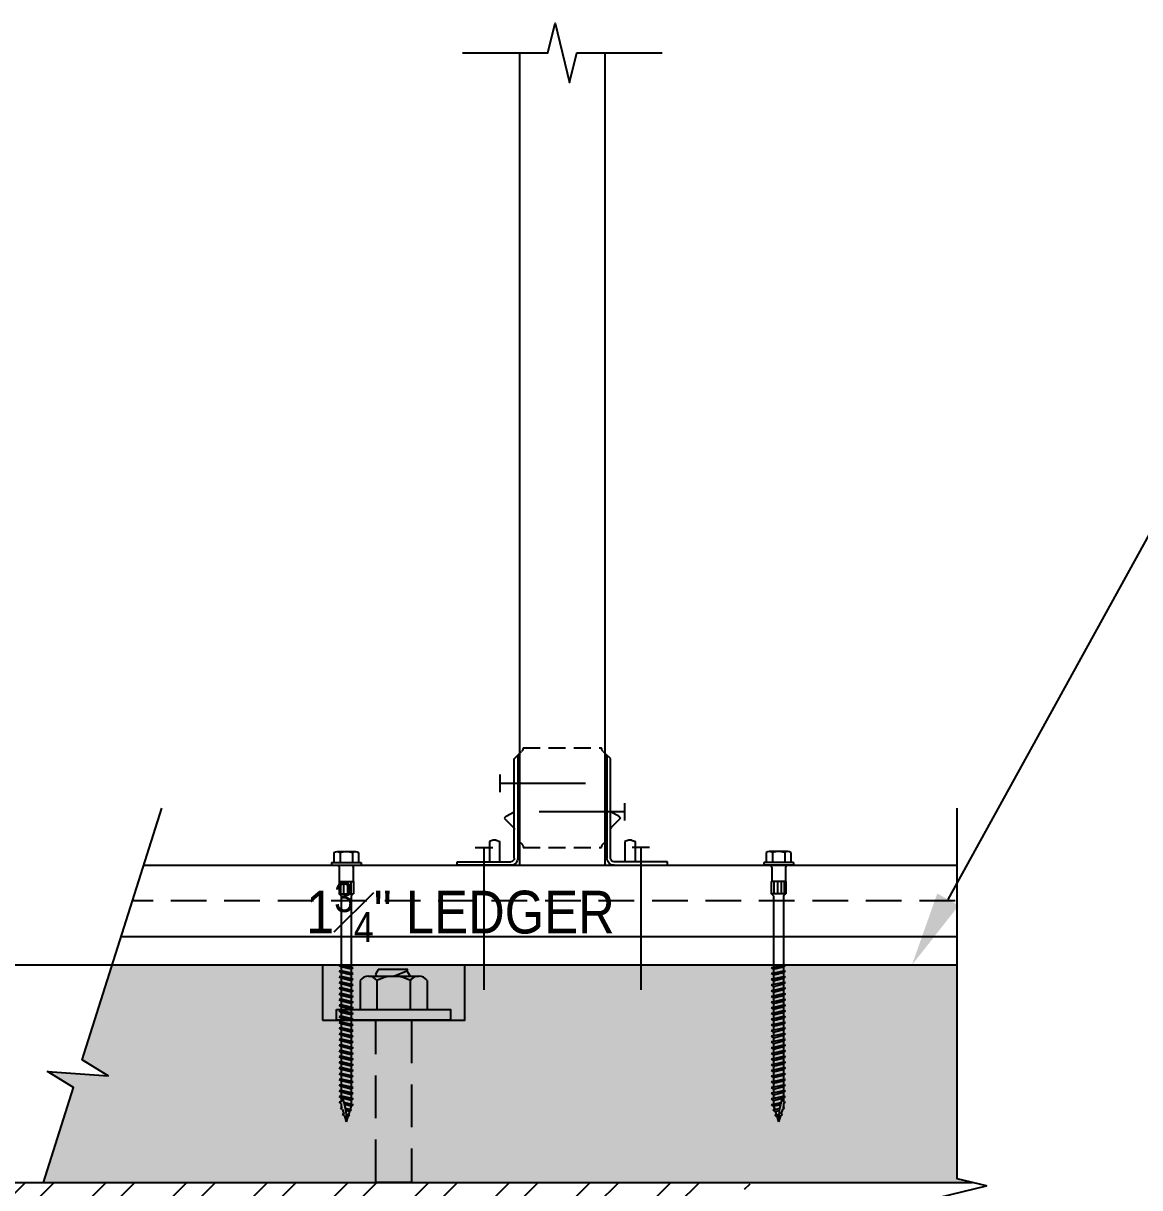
# Model space of a CAD drawing. Header units: inches. Extents: x -2661 to 42767, y -1222 to 9099.
# Drawn here: x 731.08 to 750.66, y 3285.64 to 3306.07 of the extents above; entities that cross this region are included whole.
import ezdxf
from ezdxf import colors
from ezdxf.entities.mleader import LeaderData, LeaderLine
from ezdxf.math import Vec2, Vec3

# ---------------------------------------------------------------- set-up
doc = ezdxf.new("R2010")
doc.units = ezdxf.units.IN
doc.header["$LTSCALE"] = 12
doc.header["$MEASUREMENT"] = 0
doc.linetypes.add('HIDDEN4', pattern=[0.09375, 0.0625, -0.03125])
doc.linetypes.add('HIDDEN8', pattern=[0.04625, 0.03125, -0.015])
doc.layers.get('0').update_dxf_attribs({"linetype": 'CONTINUOUS'})
doc.layers.add('DESIGNER COMMENTS', color=221, linetype='CONTINUOUS', plot=False)
for name, color, linetype in [('S-ANNO-NOTE', 4, 'CONTINUOUS'), ('S-BOLT', 2, 'CONTINUOUS'), ('S-BREAK', 2, 'CONTINUOUS'), ('S-FASTENERS', 2, 'CONTINUOUS'), ('S-NAIL', 2, 'CONTINUOUS'), ('S-SIMPSON', 2, 'CONTINUOUS'), ('S-STEEL', 4, 'CONTINUOUS'), ('S-WOOD', 3, 'CONTINUOUS')]:
    doc.layers.add(name, color=color, linetype=linetype)
doc.layers.add('S-HATCH1', color=1, linetype='CONTINUOUS', transparency=0.5)
doc.layers.add('S-POCHE-227', color=7, linetype='CONTINUOUS', true_color=0xe3e3e3, transparency=0.8)
doc.styles.add('Arial', font='arial.ttf', dxfattribs={"width": 0.85})

# ---------------------------------------------------------------- blocks, each defined once
blk = doc.blocks.new('LUS-Top')
at = {"layer": 'S-SIMPSON'}
for p, q in [((-0.906, 0), (-1.844, 0)), ((-1.844, 0), (-1.844, -0.062)), ((0.906, 0), (1.844, 0)), ((1.844, 0), (1.844, -0.062)), ((-1.844, -0.062), (-0.906, -0.062)), ((-1.281, -0.417), (-1.281, -0.062)), ((-1.094, -0.062), (-1.094, -0.417)), ((-0.844, -0.125), (-0.844, -1.867)), ((-0.781, -1.93), (-0.781, -0.125)), ((0.781, -1.93), (0.781, -0.125)), ((0.844, -0.125), (0.844, -1.868)), ((1.844, -0.062), (0.906, -0.062)), ((1.094, -0.417), (1.094, -0.062)), ((1.281, -0.062), (1.281, -0.417)), ((-1.211, -0.438), (-1.281, -0.417)), ((-1.164, -0.438), (-1.211, -0.438)), ((-1.164, -0.438), (-1.094, -0.417)), ((1.164, -0.438), (1.094, -0.417)), ((1.211, -0.438), (1.164, -0.438)), ((1.211, -0.438), (1.281, -0.417)), ((-1.019, -0.827), (-0.863, -0.67)), ((1.019, -0.827), (0.863, -0.67)), ((-0.987, -0.859), (-1.019, -0.827)), ((-0.987, -0.859), (-0.844, -0.938)), ((0.987, -0.859), (0.844, -0.938)), ((0.987, -0.859), (1.019, -0.827)), ((-0.844, -1.867), (-0.75, -1.961)), ((0.848, -1.864), (0.75, -1.961))]:
    blk.add_line(p, q, dxfattribs=at)
at = {"layer": 'S-SIMPSON', "color": 1, "linetype": 'HIDDEN8', "ltscale": 0.8}
for points in [[(-0.75, -0.401, 0.317838), (-0.688, -0.312), (0.688, -0.312, 0.317838), (0.75, -0.401)], [(-0.75, -1.961), (-0.715, -1.996, -0.198912), (-0.688, -2.062), (0.688, -2.062, -0.198912), (0.715, -1.996), (0.75, -1.961)]]:
    blk.add_lwpolyline(points, format="xyb", dxfattribs=at)
at = {"layer": 'S-SIMPSON'}
for centre, radius, start, end in [((-0.906, -0.125), 0.125, 0, 90), ((0.906, -0.125), 0.125, 90, 180), ((-0.906, -0.125), 0.0625, 0, 90), ((0.906, -0.125), 0.0625, 90, 180), ((-0.781, -0.312), 0.0937, 269.9999, 289.4711), ((0.781, -0.312), 0.0937, 250.5289, 270.0001), ((-0.908, -0.625), 0.0647, 315, 0), ((0.908, -0.625), 0.0647, 180, 225)]:
    blk.add_arc(centre, radius, start, end, dxfattribs=at)
blk = doc.blocks.new('*U457')
at = {"color": 3}
blk.add_line((0.154, 0.25), (-0.154, 0.25), dxfattribs=at)
at = {"color": 0, "linetype": 'ByBlock'}
blk.add_line((0, 0.25), (0, -2.25), dxfattribs=at)
blk = doc.blocks.new('*U925')
for p, q in [((-0.271, 0.891), (-0.318, 0.811)), ((0.247, 0.891), (-0.271, 0.891)), ((0.004, 0.773), (0.233, 0.867)), ((0.247, 0.891), (0.233, 0.867)), ((0.233, 0.867), (0.288, 0.773)), ((-0.586, 0.695), (-0.586, 0.188)), ((-0.439, 0.773), (0.44, 0.773)), ((-0.318, 0.811), (-0.296, 0.773)), ((-0.293, 0.695), (-0.293, 0.188)), ((0.293, 0.695), (0.293, 0.188)), ((0.587, 0.695), (0.587, 0.188)), ((-0.586, 0.188), (-0.527, 0.188)), ((-0.527, 0.188), (0.527, 0.188)), ((0.527, 0.188), (0.587, 0.188))]:
    blk.add_line(p, q)
blk.add_lwpolyline([(-1, 0.188), (1, 0.188), (1, 0), (-1, 0)], close=True)
at = {"linetype": 'ByBlock'}
blk.add_lwpolyline([(-0.312, -2.843), (-0.312, 0), (0.312, 0), (0.312, -2.843)], close=True, dxfattribs=at)
for centre, radius, start, end in [((-0.44, 0.597), 0.177, 33.8901, 146.1099), ((0, 0.184), 0.589, 60.1583, 119.8417), ((0.44, 0.597), 0.177, 33.8901, 146.1099)]:
    blk.add_arc(centre, radius, start, end)
blk = doc.blocks.new('SDS.25X4.5-f')
at = {"layer": 'S-SIMPSON'}
for p, q in [((-0.217, 0.224), (-0.217, 0.05)), ((0.162, 0.24), (-0.162, 0.24)), ((-0.108, 0.224), (-0.108, 0.05)), ((0.108, 0.224), (0.108, 0.05)), ((0.217, 0.224), (0.217, 0.05)), ((0.26, 0.05), (-0.26, 0.05)), ((-0.26, 0.05), (-0.26, 0)), ((0.26, 0), (-0.26, 0)), ((0.26, 0.05), (0.26, 0)), ((-0.126, -0.286), (-0.126, -0.5)), ((0.126, -0.286), (-0.126, -0.286)), ((-0.082, -0.286), (-0.082, -0.5)), ((-0.019, -0.286), (-0.019, -0.5)), ((0.049, -0.286), (0.049, -0.5)), ((0.102, -0.286), (0.102, -0.5)), ((0.126, -0.286), (0.126, -0.5)), ((0.128, -0.5), (-0.124, -0.5)), ((-0.087, -0.536), (-0.123, -0.5)), ((-0.087, -0.536), (-0.087, -1.791)), ((-0.087, -0.575), (-0.087, -1.791)), ((0.123, -0.5), (0.087, -0.536)), ((0.087, -0.532), (0.087, -1.75)), ((0.087, -0.532), (0.087, -1.75)), ((-0.087, -1.725), (-0.087, -1.791)), ((-0.087, -1.725), (-0.087, -1.791)), ((-0.087, -1.725), (-0.087, -1.791)), ((0.087, -1.682), (0.087, -1.75)), ((0.087, -1.682), (0.087, -1.75))]:
    blk.add_line(p, q, dxfattribs=at)
at = {"layer": 'S-SIMPSON', "color": 1}
for p, q in [((-0.123, -1.8), (0.087, -1.75)), ((-0.123, -1.8), (0.087, -1.75)), ((-0.123, -1.8), (0.087, -1.75)), ((0.123, -1.756), (-0.123, -1.8)), ((0.123, -1.756), (-0.123, -1.8)), ((0.123, -1.756), (-0.123, -1.8)), ((-0.087, -1.825), (-0.123, -1.8)), ((-0.087, -1.825), (-0.123, -1.8)), ((-0.087, -1.825), (-0.123, -1.8)), ((-0.087, -1.825), (0.087, -1.782)), ((-0.087, -1.825), (0.087, -1.782)), ((-0.087, -1.825), (0.087, -1.782)), ((-0.087, -1.825), (-0.087, -1.891)), ((-0.087, -1.825), (-0.087, -1.891)), ((-0.087, -1.825), (-0.087, -1.891)), ((-0.087, -1.825), (-0.087, -1.891)), ((-0.087, -1.825), (-0.087, -1.891)), ((-0.087, -1.825), (-0.087, -1.891)), ((0.087, -1.75), (0.123, -1.756)), ((0.087, -1.75), (0.123, -1.756)), ((0.087, -1.75), (0.123, -1.756)), ((0.087, -1.782), (0.123, -1.756)), ((0.087, -1.782), (0.123, -1.756)), ((0.087, -1.782), (0.123, -1.756)), ((0.087, -1.782), (0.087, -1.85)), ((0.087, -1.782), (0.087, -1.85)), ((0.087, -1.782), (0.087, -1.85)), ((0.087, -1.782), (0.087, -1.85)), ((0.087, -1.782), (0.087, -1.85)), ((0.087, -1.782), (0.087, -1.85)), ((-0.123, -1.9), (0.087, -1.85)), ((-0.123, -1.9), (0.087, -1.85)), ((-0.123, -1.9), (0.087, -1.85)), ((-0.123, -1.9), (0.087, -1.85)), ((0.123, -1.856), (-0.123, -1.9)), ((0.123, -1.856), (-0.123, -1.9)), ((0.123, -1.856), (-0.123, -1.9)), ((0.123, -1.856), (-0.123, -1.9)), ((-0.087, -1.925), (-0.123, -1.9)), ((-0.087, -1.925), (-0.123, -1.9)), ((-0.087, -1.925), (-0.123, -1.9)), ((-0.087, -1.925), (-0.123, -1.9)), ((-0.087, -1.925), (-0.123, -1.9)), ((-0.123, -2), (0.087, -1.95)), ((-0.123, -2), (0.087, -1.95)), ((-0.123, -2), (0.087, -1.95)), ((-0.123, -2), (0.087, -1.95)), ((-0.123, -2), (0.087, -1.95)), ((-0.123, -2), (0.087, -1.95)), ((-0.123, -2), (0.087, -1.95)), ((-0.123, -2), (0.087, -1.95)), ((0.123, -1.956), (-0.123, -2)), ((0.123, -1.956), (-0.123, -2)), ((0.123, -1.956), (-0.123, -2)), ((0.123, -1.956), (-0.123, -2)), ((0.123, -1.956), (-0.123, -2)), ((0.123, -1.956), (-0.123, -2)), ((0.123, -1.956), (-0.123, -2)), ((0.123, -1.956), (-0.123, -2)), ((0.123, -1.956), (-0.123, -2)), ((-0.087, -2.025), (-0.123, -2)), ((-0.087, -2.025), (-0.123, -2)), ((-0.087, -2.025), (-0.123, -2)), ((-0.087, -2.025), (-0.123, -2)), ((-0.087, -2.025), (-0.123, -2)), ((-0.087, -2.025), (-0.123, -2)), ((-0.087, -2.025), (-0.123, -2)), ((-0.087, -2.025), (-0.123, -2)), ((-0.087, -2.025), (-0.123, -2)), ((-0.087, -2.025), (-0.123, -2)), ((-0.087, -2.025), (-0.123, -2)), ((-0.087, -2.025), (-0.123, -2)), ((-0.087, -2.025), (-0.123, -2)), ((-0.087, -1.925), (0.087, -1.882)), ((-0.087, -1.925), (0.087, -1.882)), ((-0.087, -1.925), (0.087, -1.882)), ((-0.087, -1.925), (0.087, -1.882)), ((-0.087, -1.925), (0, -1.903)), ((-0.087, -1.925), (-0.087, -1.991)), ((-0.087, -1.925), (-0.087, -1.991)), ((-0.087, -1.925), (-0.087, -1.991)), ((-0.087, -1.925), (-0.087, -1.991)), ((-0.087, -1.925), (-0.087, -1.991)), ((-0.087, -1.925), (-0.087, -1.991)), ((-0.087, -1.925), (-0.087, -1.991)), ((-0.087, -1.925), (-0.087, -1.991)), ((-0.087, -1.925), (-0.087, -1.991)), ((-0.087, -1.925), (-0.087, -1.991)), ((-0.087, -1.925), (-0.087, -1.991)), ((-0.087, -1.925), (-0.087, -1.991)), ((-0.087, -1.991), (0.087, -1.95)), ((-0.087, -2.025), (0.087, -1.982)), ((-0.087, -2.025), (0.087, -1.982)), ((-0.087, -2.025), (0.087, -1.982)), ((-0.087, -2.025), (0.087, -1.982)), ((-0.087, -2.025), (0.087, -1.982)), ((-0.087, -2.025), (0.087, -1.982)), ((-0.087, -2.025), (0.087, -1.982)), ((-0.087, -2.025), (0.087, -1.982)), ((-0.087, -2.025), (0.087, -1.982)), ((-0.087, -2.025), (0.013, -2)), ((-0.087, -2.025), (0.013, -2)), ((-0.087, -2.025), (0.013, -2)), ((-0.087, -2.025), (0, -2.003)), ((-0.087, -2.025), (-0.087, -2.091)), ((-0.087, -2.025), (-0.087, -2.091)), ((-0.087, -2.025), (-0.087, -2.091)), ((-0.087, -2.025), (-0.087, -2.091)), ((-0.087, -2.025), (-0.087, -2.091)), ((-0.087, -2.025), (-0.087, -2.091)), ((-0.087, -2.025), (-0.087, -2.091)), ((-0.087, -2.025), (-0.087, -2.091)), ((-0.087, -2.025), (-0.087, -2.091)), ((-0.087, -2.025), (-0.087, -2.091)), ((-0.087, -2.025), (-0.087, -2.091)), ((0.087, -1.85), (0.123, -1.856)), ((0.087, -1.85), (0.123, -1.856)), ((0.087, -1.85), (0.123, -1.856)), ((0.087, -1.85), (0.123, -1.856)), ((0.087, -1.882), (0.123, -1.856)), ((0.087, -1.882), (0.123, -1.856)), ((0.087, -1.882), (0.123, -1.856)), ((0.087, -1.882), (0.123, -1.856)), ((0.087, -1.882), (0.087, -1.95)), ((0.087, -1.882), (0.087, -1.95)), ((0.087, -1.882), (0.087, -1.95)), ((0.087, -1.882), (0.087, -1.95)), ((0.087, -1.882), (0.087, -1.95)), ((0.087, -1.882), (0.087, -1.95)), ((0.087, -1.882), (0.087, -1.95)), ((0.087, -1.882), (0.087, -1.95)), ((0.087, -1.882), (0.087, -1.95)), ((0.087, -1.882), (0.087, -1.95)), ((0.087, -1.95), (0.123, -1.956)), ((0.087, -1.95), (0.123, -1.956)), ((0.087, -1.95), (0.123, -1.956)), ((0.087, -1.95), (0.123, -1.956)), ((0.087, -1.95), (0.123, -1.956)), ((0.087, -1.95), (0.123, -1.956)), ((0.087, -1.95), (0.123, -1.956)), ((0.087, -1.95), (0.123, -1.956)), ((0.087, -1.95), (0.123, -1.956)), ((0.087, -1.982), (0.123, -1.956)), ((0.087, -1.982), (0.123, -1.956)), ((0.087, -1.982), (0.123, -1.956)), ((0.087, -1.982), (0.123, -1.956)), ((0.087, -1.982), (0.123, -1.956)), ((0.087, -1.982), (0.123, -1.956)), ((0.087, -1.982), (0.123, -1.956)), ((0.087, -1.982), (0.123, -1.956)), ((0.087, -1.982), (0.123, -1.956)), ((0.087, -1.982), (0.087, -2.05)), ((0.087, -1.982), (0.087, -2.05)), ((0.087, -1.982), (0.087, -2.05)), ((0.087, -1.982), (0.087, -2.05)), ((0.087, -1.982), (0.087, -2.05)), ((0.087, -1.982), (0.087, -2.05)), ((0.087, -1.982), (0.087, -2.05)), ((0.087, -1.982), (0.087, -2.05)), ((0.087, -1.982), (0.087, -2.05)), ((0.087, -1.982), (0.087, -2.05)), ((0.087, -1.982), (0.087, -2.05)), ((0.087, -1.982), (0.087, -2.05)), ((0.087, -1.982), (0.087, -2.05)), ((-0.123, -2.1), (0.087, -2.05)), ((-0.123, -2.1), (0.087, -2.05)), ((-0.123, -2.1), (0.087, -2.05)), ((-0.123, -2.1), (0.087, -2.05)), ((-0.123, -2.1), (0.087, -2.05)), ((-0.123, -2.1), (0.087, -2.05)), ((-0.123, -2.1), (0.087, -2.05)), ((-0.123, -2.1), (0.087, -2.05)), ((-0.123, -2.1), (0.087, -2.05)), ((0.123, -2.056), (-0.123, -2.1)), ((0.123, -2.056), (-0.123, -2.1)), ((0.123, -2.056), (-0.123, -2.1)), ((0.123, -2.056), (-0.123, -2.1)), ((0.123, -2.056), (-0.123, -2.1)), ((0.123, -2.056), (-0.123, -2.1)), ((0.123, -2.056), (-0.123, -2.1)), ((0.123, -2.056), (-0.123, -2.1)), ((0.123, -2.056), (-0.123, -2.1)), ((-0.087, -2.125), (-0.123, -2.1)), ((-0.087, -2.125), (-0.123, -2.1)), ((-0.087, -2.125), (-0.123, -2.1)), ((-0.087, -2.125), (-0.123, -2.1)), ((-0.087, -2.125), (-0.123, -2.1)), ((-0.087, -2.125), (-0.123, -2.1)), ((-0.087, -2.125), (-0.123, -2.1)), ((-0.087, -2.125), (-0.123, -2.1)), ((-0.087, -2.125), (-0.123, -2.1)), ((-0.123, -2.2), (0.087, -2.15)), ((-0.123, -2.2), (0.087, -2.15)), ((-0.123, -2.2), (0.087, -2.15)), ((-0.123, -2.2), (0.087, -2.15)), ((-0.123, -2.2), (0.087, -2.15)), ((-0.123, -2.2), (0.087, -2.15)), ((-0.123, -2.2), (0.087, -2.15)), ((-0.123, -2.2), (0.087, -2.15)), ((-0.123, -2.2), (0.087, -2.15)), ((-0.123, -2.2), (0.087, -2.15)), ((-0.123, -2.2), (0.087, -2.15)), ((0.123, -2.156), (-0.123, -2.2)), ((0.123, -2.156), (-0.123, -2.2)), ((0.123, -2.156), (-0.123, -2.2)), ((0.123, -2.156), (-0.123, -2.2)), ((0.123, -2.156), (-0.123, -2.2)), ((0.123, -2.156), (-0.123, -2.2)), ((0.123, -2.156), (-0.123, -2.2)), ((0.123, -2.156), (-0.123, -2.2)), ((0.123, -2.156), (-0.123, -2.2)), ((0.123, -2.156), (-0.123, -2.2)), ((0.123, -2.156), (-0.123, -2.2)), ((-0.087, -2.225), (-0.123, -2.2)), ((-0.087, -2.225), (-0.123, -2.2)), ((-0.087, -2.225), (-0.123, -2.2)), ((-0.087, -2.225), (-0.123, -2.2)), ((-0.087, -2.225), (-0.123, -2.2)), ((-0.087, -2.225), (-0.123, -2.2)), ((-0.087, -2.225), (-0.123, -2.2)), ((-0.087, -2.225), (-0.123, -2.2)), ((-0.087, -2.225), (-0.123, -2.2)), ((-0.087, -2.225), (-0.123, -2.2)), ((-0.087, -2.225), (-0.123, -2.2)), ((-0.087, -2.225), (-0.123, -2.2)), ((-0.087, -2.225), (-0.123, -2.2)), ((-0.087, -2.125), (0.087, -2.082)), ((-0.087, -2.125), (0.087, -2.082)), ((-0.087, -2.125), (0.087, -2.082)), ((-0.087, -2.125), (0.087, -2.082)), ((-0.087, -2.125), (0.087, -2.082)), ((-0.087, -2.125), (0.087, -2.082)), ((-0.087, -2.125), (0.087, -2.082)), ((-0.087, -2.125), (0.087, -2.082)), ((-0.087, -2.125), (0.087, -2.082)), ((-0.087, -2.125), (-0.087, -2.191)), ((-0.087, -2.125), (-0.087, -2.191)), ((-0.087, -2.125), (-0.087, -2.191)), ((-0.087, -2.125), (-0.087, -2.191)), ((-0.087, -2.125), (-0.087, -2.191)), ((-0.087, -2.125), (-0.087, -2.191)), ((-0.087, -2.125), (-0.087, -2.191)), ((-0.087, -2.125), (-0.087, -2.191)), ((-0.087, -2.125), (-0.087, -2.191)), ((-0.087, -2.125), (-0.087, -2.191)), ((-0.087, -2.125), (-0.087, -2.191)), ((-0.087, -2.225), (0.087, -2.182)), ((-0.087, -2.225), (0.087, -2.182)), ((-0.087, -2.225), (0.087, -2.182)), ((-0.087, -2.225), (0.087, -2.182)), ((-0.087, -2.225), (0.087, -2.182)), ((-0.087, -2.225), (0.087, -2.182)), ((-0.087, -2.225), (0.087, -2.182)), ((-0.087, -2.225), (0.087, -2.182)), ((-0.087, -2.225), (0.087, -2.182)), ((-0.087, -2.225), (0.087, -2.182)), ((-0.087, -2.225), (0.087, -2.182)), ((-0.087, -2.225), (0, -2.203)), ((-0.087, -2.225), (0, -2.203)), ((-0.087, -2.225), (-0.087, -2.291)), ((-0.087, -2.225), (-0.087, -2.291)), ((-0.087, -2.225), (-0.087, -2.291)), ((-0.087, -2.225), (-0.087, -2.291)), ((-0.087, -2.225), (-0.087, -2.291)), ((-0.087, -2.225), (-0.087, -2.291)), ((-0.087, -2.225), (-0.087, -2.291)), ((-0.087, -2.225), (-0.087, -2.291)), ((-0.087, -2.225), (-0.087, -2.291)), ((-0.087, -2.225), (-0.087, -2.291)), ((0.087, -2.05), (0.123, -2.056)), ((0.087, -2.05), (0.123, -2.056)), ((0.087, -2.05), (0.123, -2.056)), ((0.087, -2.05), (0.123, -2.056)), ((0.087, -2.05), (0.123, -2.056)), ((0.087, -2.05), (0.123, -2.056)), ((0.087, -2.05), (0.123, -2.056)), ((0.087, -2.05), (0.123, -2.056)), ((0.087, -2.05), (0.123, -2.056)), ((0.087, -2.082), (0.123, -2.056)), ((0.087, -2.082), (0.123, -2.056)), ((0.087, -2.082), (0.123, -2.056)), ((0.087, -2.082), (0.123, -2.056)), ((0.087, -2.082), (0.123, -2.056)), ((0.087, -2.082), (0.123, -2.056)), ((0.087, -2.082), (0.123, -2.056)), ((0.087, -2.082), (0.123, -2.056)), ((0.087, -2.082), (0.123, -2.056)), ((0.087, -2.082), (0.087, -2.15)), ((0.087, -2.082), (0.087, -2.15)), ((0.087, -2.082), (0.087, -2.15)), ((0.087, -2.082), (0.087, -2.15)), ((0.087, -2.082), (0.087, -2.15)), ((0.087, -2.082), (0.087, -2.15)), ((0.087, -2.082), (0.087, -2.15)), ((0.087, -2.082), (0.087, -2.15)), ((0.087, -2.082), (0.087, -2.15)), ((0.087, -2.082), (0.087, -2.15)), ((0.087, -2.082), (0.087, -2.15)), ((0.087, -2.15), (0.123, -2.156)), ((0.087, -2.15), (0.123, -2.156)), ((0.087, -2.15), (0.123, -2.156)), ((0.087, -2.15), (0.123, -2.156)), ((0.087, -2.15), (0.123, -2.156)), ((0.087, -2.15), (0.123, -2.156)), ((0.087, -2.15), (0.123, -2.156)), ((0.087, -2.15), (0.123, -2.156)), ((0.087, -2.15), (0.123, -2.156)), ((0.087, -2.15), (0.123, -2.156)), ((0.087, -2.15), (0.123, -2.156)), ((0.087, -2.182), (0.123, -2.156)), ((0.087, -2.182), (0.123, -2.156)), ((0.087, -2.182), (0.123, -2.156)), ((0.087, -2.182), (0.123, -2.156)), ((0.087, -2.182), (0.123, -2.156)), ((0.087, -2.182), (0.123, -2.156)), ((0.087, -2.182), (0.123, -2.156)), ((0.087, -2.182), (0.123, -2.156)), ((0.087, -2.182), (0.123, -2.156)), ((0.087, -2.182), (0.123, -2.156)), ((0.087, -2.182), (0.123, -2.156)), ((0.087, -2.182), (0.087, -2.25)), ((0.087, -2.182), (0.087, -2.25)), ((0.087, -2.182), (0.087, -2.25)), ((0.087, -2.182), (0.087, -2.25)), ((0.087, -2.182), (0.087, -2.25)), ((0.087, -2.182), (0.087, -2.25)), ((0.087, -2.182), (0.087, -2.25)), ((0.087, -2.182), (0.087, -2.25)), ((-0.123, -2.3), (0.087, -2.25)), ((-0.123, -2.3), (0.087, -2.25)), ((-0.123, -2.3), (0.087, -2.25)), ((-0.123, -2.3), (0.087, -2.25)), ((-0.123, -2.3), (0.087, -2.25)), ((-0.123, -2.3), (0.087, -2.25)), ((-0.123, -2.3), (0.087, -2.25)), ((-0.123, -2.3), (0.087, -2.25)), ((0.123, -2.256), (-0.123, -2.3)), ((0.123, -2.256), (-0.123, -2.3)), ((0.123, -2.256), (-0.123, -2.3)), ((0.123, -2.256), (-0.123, -2.3)), ((0.123, -2.256), (-0.123, -2.3)), ((0.123, -2.256), (-0.123, -2.3)), ((0.123, -2.256), (-0.123, -2.3)), ((0.123, -2.256), (-0.123, -2.3)), ((0.123, -2.256), (-0.123, -2.3)), ((-0.087, -2.325), (-0.123, -2.3)), ((-0.087, -2.325), (-0.123, -2.3)), ((-0.087, -2.325), (-0.123, -2.3)), ((-0.087, -2.325), (-0.123, -2.3)), ((-0.087, -2.325), (-0.123, -2.3)), ((-0.087, -2.325), (-0.123, -2.3)), ((-0.087, -2.325), (-0.123, -2.3)), ((-0.087, -2.325), (-0.123, -2.3)), ((-0.087, -2.325), (-0.123, -2.3)), ((-0.087, -2.325), (-0.123, -2.3)), ((-0.123, -2.4), (0.087, -2.35)), ((-0.123, -2.4), (0.087, -2.35)), ((-0.123, -2.4), (0.087, -2.35)), ((-0.123, -2.4), (0.087, -2.35)), ((-0.123, -2.4), (0.087, -2.35)), ((-0.123, -2.4), (0.087, -2.35)), ((0.123, -2.356), (-0.123, -2.4)), ((0.123, -2.356), (-0.123, -2.4)), ((0.123, -2.356), (-0.123, -2.4)), ((0.123, -2.356), (-0.123, -2.4)), ((0.123, -2.356), (-0.123, -2.4)), ((0.123, -2.356), (-0.123, -2.4)), ((-0.087, -2.425), (-0.123, -2.4)), ((-0.087, -2.425), (-0.123, -2.4)), ((-0.087, -2.425), (-0.123, -2.4)), ((-0.087, -2.425), (-0.123, -2.4)), ((-0.087, -2.425), (-0.123, -2.4)), ((-0.087, -2.425), (-0.123, -2.4)), ((-0.123, -2.5), (0.087, -2.45)), ((-0.123, -2.5), (0.087, -2.45)), ((-0.123, -2.5), (0.087, -2.45)), ((-0.123, -2.5), (0.087, -2.45)), ((-0.123, -2.5), (0.087, -2.45)), ((-0.123, -2.5), (0.087, -2.45)), ((-0.123, -2.5), (0.087, -2.45)), ((-0.087, -2.291), (0.087, -2.25)), ((-0.087, -2.325), (0.087, -2.282)), ((-0.087, -2.325), (0.087, -2.282)), ((-0.087, -2.325), (0.087, -2.282)), ((-0.087, -2.325), (0.087, -2.282)), ((-0.087, -2.325), (0.087, -2.282)), ((-0.087, -2.325), (0.087, -2.282)), ((-0.087, -2.325), (0.087, -2.282)), ((-0.087, -2.325), (0.087, -2.282)), ((-0.087, -2.325), (0.087, -2.282)), ((-0.087, -2.325), (0, -2.303)), ((-0.087, -2.325), (-0.087, -2.391)), ((-0.087, -2.325), (-0.087, -2.391)), ((-0.087, -2.325), (-0.087, -2.391)), ((-0.087, -2.325), (-0.087, -2.391)), ((-0.087, -2.325), (-0.087, -2.391)), ((-0.087, -2.325), (-0.087, -2.391)), ((-0.087, -2.325), (-0.087, -2.391)), ((-0.087, -2.325), (-0.087, -2.391)), ((-0.087, -2.425), (0.087, -2.382)), ((-0.087, -2.425), (0.087, -2.382)), ((-0.087, -2.425), (0.087, -2.382)), ((-0.087, -2.425), (0.087, -2.382)), ((-0.087, -2.425), (0.087, -2.382)), ((-0.087, -2.425), (0.087, -2.382)), ((-0.087, -2.425), (-0.087, -2.491)), ((-0.087, -2.425), (-0.087, -2.491)), ((-0.087, -2.425), (-0.087, -2.491)), ((-0.087, -2.425), (-0.087, -2.491)), ((-0.087, -2.425), (-0.087, -2.491)), ((-0.087, -2.425), (-0.087, -2.491)), ((-0.087, -2.425), (-0.087, -2.491)), ((0.087, -2.25), (0.123, -2.256)), ((0.087, -2.25), (0.123, -2.256)), ((0.087, -2.25), (0.123, -2.256)), ((0.087, -2.25), (0.123, -2.256)), ((0.087, -2.25), (0.123, -2.256)), ((0.087, -2.25), (0.123, -2.256)), ((0.087, -2.25), (0.123, -2.256)), ((0.087, -2.25), (0.123, -2.256)), ((0.087, -2.25), (0.123, -2.256)), ((0.087, -2.282), (0.123, -2.256)), ((0.087, -2.282), (0.123, -2.256)), ((0.087, -2.282), (0.123, -2.256)), ((0.087, -2.282), (0.123, -2.256)), ((0.087, -2.282), (0.123, -2.256)), ((0.087, -2.282), (0.123, -2.256)), ((0.087, -2.282), (0.123, -2.256)), ((0.087, -2.282), (0.123, -2.256)), ((0.087, -2.282), (0.123, -2.256)), ((0.087, -2.282), (0.087, -2.35)), ((0.087, -2.282), (0.087, -2.35)), ((0.087, -2.282), (0.087, -2.35)), ((0.087, -2.282), (0.087, -2.35)), ((0.087, -2.282), (0.087, -2.35)), ((0.087, -2.282), (0.087, -2.35)), ((0.087, -2.282), (0.087, -2.35)), ((0.087, -2.282), (0.087, -2.35)), ((0.087, -2.282), (0.087, -2.35)), ((0.087, -2.35), (0.123, -2.356)), ((0.087, -2.35), (0.123, -2.356)), ((0.087, -2.35), (0.123, -2.356)), ((0.087, -2.35), (0.123, -2.356)), ((0.087, -2.35), (0.123, -2.356)), ((0.087, -2.35), (0.123, -2.356)), ((0.087, -2.382), (0.123, -2.356)), ((0.087, -2.382), (0.123, -2.356)), ((0.087, -2.382), (0.123, -2.356)), ((0.087, -2.382), (0.123, -2.356)), ((0.087, -2.382), (0.123, -2.356)), ((0.087, -2.382), (0.123, -2.356)), ((0.087, -2.382), (0.087, -2.45)), ((0.087, -2.382), (0.087, -2.45)), ((0.087, -2.382), (0.087, -2.45)), ((0.087, -2.382), (0.087, -2.45)), ((0.087, -2.382), (0.087, -2.45)), ((0.087, -2.382), (0.087, -2.45)), ((0.087, -2.382), (0.087, -2.45)), ((0.087, -2.45), (0.123, -2.456)), ((0.087, -2.45), (0.123, -2.456)), ((0.087, -2.45), (0.123, -2.456)), ((0.087, -2.45), (0.123, -2.456)), ((0.087, -2.45), (0.123, -2.456)), ((0.087, -2.45), (0.123, -2.456)), ((0.087, -2.45), (0.123, -2.456)), ((0.123, -2.456), (-0.123, -2.5)), ((0.123, -2.456), (-0.123, -2.5)), ((0.123, -2.456), (-0.123, -2.5)), ((0.123, -2.456), (-0.123, -2.5)), ((0.123, -2.456), (-0.123, -2.5)), ((0.123, -2.456), (-0.123, -2.5)), ((0.123, -2.456), (-0.123, -2.5)), ((-0.087, -2.525), (-0.123, -2.5)), ((-0.087, -2.525), (-0.123, -2.5)), ((-0.087, -2.525), (-0.123, -2.5)), ((-0.087, -2.525), (-0.123, -2.5)), ((-0.087, -2.525), (-0.123, -2.5)), ((-0.087, -2.525), (-0.123, -2.5)), ((-0.087, -2.525), (-0.123, -2.5)), ((-0.087, -2.525), (-0.123, -2.5)), ((-0.123, -2.6), (0.087, -2.55)), ((-0.123, -2.6), (0.087, -2.55)), ((-0.123, -2.6), (0.087, -2.55)), ((-0.123, -2.6), (0.087, -2.55)), ((-0.123, -2.6), (0.087, -2.55)), ((-0.123, -2.6), (0.087, -2.55)), ((0.123, -2.556), (-0.123, -2.6)), ((0.123, -2.556), (-0.123, -2.6)), ((0.123, -2.556), (-0.123, -2.6)), ((0.123, -2.556), (-0.123, -2.6)), ((0.123, -2.556), (-0.123, -2.6)), ((0.123, -2.556), (-0.123, -2.6)), ((-0.087, -2.625), (-0.123, -2.6)), ((-0.087, -2.625), (-0.123, -2.6)), ((-0.087, -2.625), (-0.123, -2.6)), ((-0.087, -2.625), (-0.123, -2.6)), ((-0.087, -2.625), (-0.123, -2.6)), ((-0.087, -2.625), (-0.123, -2.6)), ((-0.087, -2.625), (-0.123, -2.6)), ((-0.123, -2.7), (0.087, -2.65)), ((-0.123, -2.7), (0.087, -2.65)), ((-0.123, -2.7), (0.087, -2.65)), ((-0.087, -2.525), (0.087, -2.482)), ((-0.087, -2.525), (0.087, -2.482)), ((-0.087, -2.525), (0.087, -2.482)), ((-0.087, -2.525), (0.087, -2.482)), ((-0.087, -2.525), (0.087, -2.482)), ((-0.087, -2.525), (0.087, -2.482)), ((-0.087, -2.525), (0.087, -2.482)), ((-0.087, -2.525), (0, -2.503)), ((-0.087, -2.525), (-0.087, -2.591)), ((-0.087, -2.525), (-0.087, -2.591)), ((-0.087, -2.525), (-0.087, -2.591)), ((-0.087, -2.525), (-0.087, -2.591)), ((-0.087, -2.525), (-0.087, -2.591)), ((-0.087, -2.525), (-0.087, -2.591)), ((-0.087, -2.525), (-0.087, -2.591)), ((-0.087, -2.525), (-0.087, -2.591)), ((-0.087, -2.625), (0.087, -2.582)), ((-0.087, -2.625), (0.087, -2.582)), ((-0.087, -2.625), (0.087, -2.582)), ((-0.087, -2.625), (0.087, -2.582)), ((-0.087, -2.625), (0.087, -2.582)), ((-0.087, -2.625), (0.087, -2.582)), ((-0.087, -2.625), (0, -2.603)), ((-0.087, -2.625), (-0.087, -2.691)), ((-0.087, -2.625), (-0.087, -2.691)), ((-0.087, -2.625), (-0.087, -2.691)), ((-0.087, -2.625), (-0.087, -2.691)), ((-0.087, -2.625), (-0.087, -2.691)), ((-0.087, -2.625), (-0.087, -2.691)), ((-0.087, -2.625), (-0.087, -2.691)), ((0.087, -2.482), (0.123, -2.456)), ((0.087, -2.482), (0.123, -2.456)), ((0.087, -2.482), (0.123, -2.456)), ((0.087, -2.482), (0.123, -2.456)), ((0.087, -2.482), (0.123, -2.456)), ((0.087, -2.482), (0.123, -2.456)), ((0.087, -2.482), (0.123, -2.456)), ((0.087, -2.482), (0.087, -2.55)), ((0.087, -2.482), (0.087, -2.55)), ((0.087, -2.482), (0.087, -2.55)), ((0.087, -2.482), (0.087, -2.55)), ((0.087, -2.482), (0.087, -2.55)), ((0.087, -2.482), (0.087, -2.55)), ((0.087, -2.482), (0.087, -2.55)), ((0.087, -2.482), (0.087, -2.55)), ((0.087, -2.482), (0.087, -2.55)), ((0.087, -2.482), (0.087, -2.55)), ((0.087, -2.482), (0.087, -2.55)), ((0.087, -2.482), (0.087, -2.55)), ((0.087, -2.482), (0.087, -2.55)), ((0.087, -2.482), (0.087, -2.55)), ((0.087, -2.55), (0.123, -2.556)), ((0.087, -2.55), (0.123, -2.556)), ((0.087, -2.55), (0.123, -2.556)), ((0.087, -2.55), (0.123, -2.556)), ((0.087, -2.55), (0.123, -2.556)), ((0.087, -2.55), (0.123, -2.556)), ((0.087, -2.582), (0.123, -2.556)), ((0.087, -2.582), (0.123, -2.556)), ((0.087, -2.582), (0.123, -2.556)), ((0.087, -2.582), (0.123, -2.556)), ((0.087, -2.582), (0.123, -2.556)), ((0.087, -2.582), (0.123, -2.556)), ((0.087, -2.582), (0.087, -2.65)), ((0.087, -2.582), (0.087, -2.65)), ((0.087, -2.582), (0.087, -2.65)), ((0.087, -2.582), (0.087, -2.65)), ((0.087, -2.582), (0.087, -2.65)), ((0.087, -2.582), (0.087, -2.65)), ((0.087, -2.582), (0.087, -2.65)), ((0.087, -2.65), (0.123, -2.656)), ((0.087, -2.65), (0.123, -2.656)), ((0.087, -2.65), (0.123, -2.656)), ((0.123, -2.656), (-0.123, -2.7)), ((0.123, -2.656), (-0.123, -2.7)), ((0.123, -2.656), (-0.123, -2.7)), ((-0.087, -2.725), (-0.123, -2.7)), ((-0.087, -2.725), (-0.123, -2.7)), ((-0.087, -2.725), (-0.123, -2.7)), ((-0.123, -2.8), (0.087, -2.75)), ((-0.123, -2.8), (0.087, -2.75)), ((-0.123, -2.8), (0.087, -2.75)), ((0.123, -2.756), (-0.123, -2.8)), ((0.123, -2.756), (-0.123, -2.8)), ((0.123, -2.756), (-0.123, -2.8)), ((-0.087, -2.825), (-0.123, -2.8)), ((-0.087, -2.825), (-0.123, -2.8)), ((-0.087, -2.825), (-0.123, -2.8)), ((-0.123, -2.9), (0.087, -2.85)), ((-0.123, -2.9), (0.087, -2.85)), ((-0.123, -2.9), (0.087, -2.85)), ((-0.123, -2.9), (0.087, -2.85)), ((0.123, -2.856), (-0.123, -2.9)), ((0.123, -2.856), (-0.123, -2.9)), ((0.123, -2.856), (-0.123, -2.9)), ((0.123, -2.856), (-0.123, -2.9)), ((-0.087, -2.725), (0.087, -2.682)), ((-0.087, -2.725), (0.087, -2.682)), ((-0.087, -2.725), (0.087, -2.682)), ((-0.087, -2.725), (-0.087, -2.791)), ((-0.087, -2.725), (-0.087, -2.791)), ((-0.087, -2.725), (-0.087, -2.791)), ((-0.087, -2.725), (-0.087, -2.791)), ((-0.087, -2.725), (-0.087, -2.791)), ((-0.087, -2.825), (0.087, -2.782)), ((-0.087, -2.825), (0.087, -2.782)), ((-0.087, -2.825), (0.087, -2.782)), ((-0.087, -2.825), (-0.087, -2.891)), ((-0.087, -2.825), (-0.087, -2.891)), ((-0.087, -2.825), (-0.087, -2.891)), ((-0.087, -2.825), (-0.087, -2.891)), ((-0.087, -2.825), (-0.087, -2.891)), ((-0.087, -2.825), (-0.087, -2.891)), ((-0.087, -2.825), (-0.087, -2.891)), ((-0.087, -2.825), (-0.087, -2.891)), ((0.087, -2.682), (0.123, -2.656)), ((0.087, -2.682), (0.123, -2.656)), ((0.087, -2.682), (0.123, -2.656)), ((0.087, -2.682), (0.087, -2.75)), ((0.087, -2.682), (0.087, -2.75)), ((0.087, -2.682), (0.087, -2.75)), ((0.087, -2.682), (0.087, -2.75)), ((0.087, -2.682), (0.087, -2.75)), ((0.087, -2.75), (0.123, -2.756)), ((0.087, -2.75), (0.123, -2.756)), ((0.087, -2.75), (0.123, -2.756)), ((0.087, -2.782), (0.123, -2.756)), ((0.087, -2.782), (0.123, -2.756)), ((0.087, -2.782), (0.123, -2.756)), ((0.087, -2.782), (0.087, -2.85)), ((0.087, -2.782), (0.087, -2.85)), ((0.087, -2.782), (0.087, -2.85)), ((0.087, -2.782), (0.087, -2.85)), ((0.087, -2.782), (0.087, -2.85)), ((0.087, -2.782), (0.087, -2.85)), ((0.087, -2.782), (0.087, -2.85)), ((0.087, -2.782), (0.087, -2.85)), ((0.087, -2.85), (0.123, -2.856)), ((0.087, -2.85), (0.123, -2.856)), ((0.087, -2.85), (0.123, -2.856)), ((0.087, -2.85), (0.123, -2.856)), ((0.087, -2.882), (0.123, -2.856)), ((0.087, -2.882), (0.123, -2.856)), ((0.087, -2.882), (0.123, -2.856)), ((0.087, -2.882), (0.123, -2.856)), ((-0.087, -2.925), (-0.123, -2.9)), ((-0.087, -2.925), (-0.123, -2.9)), ((-0.087, -2.925), (-0.123, -2.9)), ((-0.087, -2.925), (-0.123, -2.9)), ((-0.123, -3), (0.087, -2.95)), ((-0.123, -3), (0.087, -2.95)), ((-0.123, -3), (0.087, -2.95)), ((-0.123, -3), (0.087, -2.95)), ((0.123, -2.956), (-0.123, -3)), ((0.123, -2.956), (-0.123, -3)), ((0.123, -2.956), (-0.123, -3)), ((0.123, -2.956), (-0.123, -3)), ((-0.087, -3.025), (-0.123, -3)), ((-0.087, -3.025), (-0.123, -3)), ((-0.087, -3.025), (-0.123, -3)), ((-0.087, -3.025), (-0.123, -3)), ((-0.087, -3.025), (-0.123, -3)), ((-0.123, -3.1), (0.087, -3.05)), ((-0.123, -3.1), (0.087, -3.05)), ((-0.123, -3.1), (0.087, -3.05)), ((-0.123, -3.1), (0.087, -3.05)), ((0.123, -3.056), (-0.123, -3.1)), ((0.123, -3.056), (-0.123, -3.1)), ((0.123, -3.056), (-0.123, -3.1)), ((0.123, -3.056), (-0.123, -3.1)), ((-0.087, -2.925), (0.087, -2.882)), ((-0.087, -2.925), (0.087, -2.882)), ((-0.087, -2.925), (0.087, -2.882)), ((-0.087, -2.925), (0.087, -2.882)), ((-0.087, -2.925), (-0.087, -2.991)), ((-0.087, -2.925), (-0.087, -2.991)), ((-0.087, -2.925), (-0.087, -2.991)), ((-0.087, -2.925), (-0.087, -2.991)), ((-0.087, -2.925), (-0.087, -2.991)), ((-0.087, -2.925), (-0.087, -2.991)), ((-0.087, -3.025), (0.087, -2.982)), ((-0.087, -3.025), (0.087, -2.982)), ((-0.087, -3.025), (0.087, -2.982)), ((-0.087, -3.025), (0.087, -2.982)), ((-0.087, -3.025), (0, -3.003)), ((-0.087, -3.025), (-0.087, -3.091)), ((-0.087, -3.025), (-0.087, -3.091)), ((-0.087, -3.025), (-0.087, -3.091)), ((-0.087, -3.025), (-0.087, -3.091)), ((-0.087, -3.025), (-0.087, -3.091)), ((-0.087, -3.025), (-0.087, -3.091)), ((-0.087, -3.025), (-0.087, -3.091)), ((0.087, -2.882), (0.087, -2.95)), ((0.087, -2.882), (0.087, -2.95)), ((0.087, -2.882), (0.087, -2.95)), ((0.087, -2.882), (0.087, -2.95)), ((0.087, -2.882), (0.087, -2.95)), ((0.087, -2.882), (0.087, -2.95)), ((0.087, -2.95), (0.123, -2.956)), ((0.087, -2.95), (0.123, -2.956)), ((0.087, -2.95), (0.123, -2.956)), ((0.087, -2.95), (0.123, -2.956)), ((0.087, -2.982), (0.123, -2.956)), ((0.087, -2.982), (0.123, -2.956)), ((0.087, -2.982), (0.123, -2.956)), ((0.087, -2.982), (0.123, -2.956)), ((0.087, -2.982), (0.087, -3.05)), ((0.087, -2.982), (0.087, -3.05)), ((0.087, -2.982), (0.087, -3.05)), ((0.087, -2.982), (0.087, -3.05)), ((0.087, -2.982), (0.087, -3.05)), ((0.087, -2.982), (0.087, -3.05)), ((0.087, -2.982), (0.087, -3.05)), ((0.087, -3.05), (0.123, -3.056)), ((0.087, -3.05), (0.123, -3.056)), ((0.087, -3.05), (0.123, -3.056)), ((0.087, -3.05), (0.123, -3.056)), ((0.087, -3.082), (0.123, -3.056)), ((0.087, -3.082), (0.123, -3.056)), ((0.087, -3.082), (0.123, -3.056)), ((0.087, -3.082), (0.123, -3.056)), ((-0.087, -3.125), (-0.123, -3.1)), ((-0.087, -3.125), (-0.123, -3.1)), ((-0.087, -3.125), (-0.123, -3.1)), ((-0.087, -3.125), (-0.123, -3.1)), ((-0.123, -3.2), (0.087, -3.15)), ((-0.123, -3.2), (0.087, -3.15)), ((-0.123, -3.2), (0.087, -3.15)), ((-0.123, -3.2), (0.087, -3.15)), ((-0.123, -3.2), (0.087, -3.15)), ((0.123, -3.156), (-0.123, -3.2)), ((0.123, -3.156), (-0.123, -3.2)), ((0.123, -3.156), (-0.123, -3.2)), ((0.123, -3.156), (-0.123, -3.2)), ((0.123, -3.156), (-0.123, -3.2)), ((-0.087, -3.225), (-0.123, -3.2)), ((-0.087, -3.225), (-0.123, -3.2)), ((-0.087, -3.225), (-0.123, -3.2)), ((-0.087, -3.225), (-0.123, -3.2)), ((-0.087, -3.225), (-0.123, -3.2)), ((-0.123, -3.3), (0.087, -3.25)), ((-0.123, -3.3), (0.087, -3.25)), ((-0.123, -3.3), (0.087, -3.25)), ((-0.123, -3.3), (0.087, -3.25)), ((0.123, -3.256), (-0.123, -3.3)), ((0.123, -3.256), (-0.123, -3.3)), ((0.123, -3.256), (-0.123, -3.3)), ((0.123, -3.256), (-0.123, -3.3)), ((-0.087, -3.125), (0.087, -3.082)), ((-0.087, -3.125), (0.087, -3.082)), ((-0.087, -3.125), (0.087, -3.082)), ((-0.087, -3.125), (0.087, -3.082)), ((-0.087, -3.125), (-0.087, -3.191)), ((-0.087, -3.125), (-0.087, -3.191)), ((-0.087, -3.125), (-0.087, -3.191)), ((-0.087, -3.125), (-0.087, -3.191)), ((-0.087, -3.125), (-0.087, -3.191)), ((-0.087, -3.125), (-0.087, -3.191)), ((-0.087, -3.125), (-0.087, -3.191)), ((-0.087, -3.225), (0.087, -3.182)), ((-0.087, -3.225), (0.087, -3.182)), ((-0.087, -3.225), (0.087, -3.182)), ((-0.087, -3.225), (0.087, -3.182)), ((-0.087, -3.225), (0.087, -3.182)), ((-0.087, -3.225), (-0.087, -3.291)), ((-0.087, -3.225), (-0.087, -3.291)), ((-0.087, -3.225), (-0.087, -3.291)), ((-0.087, -3.225), (-0.087, -3.291)), ((0.087, -3.082), (0.087, -3.15)), ((0.087, -3.082), (0.087, -3.15)), ((0.087, -3.082), (0.087, -3.15)), ((0.087, -3.082), (0.087, -3.15)), ((0.087, -3.082), (0.087, -3.15)), ((0.087, -3.082), (0.087, -3.15)), ((0.087, -3.082), (0.087, -3.15)), ((0.087, -3.15), (0.123, -3.156)), ((0.087, -3.15), (0.123, -3.156)), ((0.087, -3.15), (0.123, -3.156)), ((0.087, -3.15), (0.123, -3.156)), ((0.087, -3.15), (0.123, -3.156)), ((0.087, -3.182), (0.123, -3.156)), ((0.087, -3.182), (0.123, -3.156)), ((0.087, -3.182), (0.123, -3.156)), ((0.087, -3.182), (0.123, -3.156)), ((0.087, -3.182), (0.123, -3.156)), ((0.087, -3.182), (0.087, -3.25)), ((0.087, -3.182), (0.087, -3.25)), ((0.087, -3.182), (0.087, -3.25)), ((0.087, -3.182), (0.087, -3.25)), ((0.087, -3.25), (0.123, -3.256)), ((0.087, -3.25), (0.123, -3.256)), ((0.087, -3.25), (0.123, -3.256)), ((0.087, -3.25), (0.123, -3.256)), ((0.087, -3.282), (0.123, -3.256)), ((0.087, -3.282), (0.123, -3.256)), ((0.087, -3.282), (0.123, -3.256)), ((0.087, -3.282), (0.123, -3.256)), ((-0.087, -3.325), (-0.123, -3.3)), ((-0.087, -3.325), (-0.123, -3.3)), ((-0.087, -3.325), (-0.123, -3.3)), ((-0.087, -3.325), (-0.123, -3.3)), ((-0.123, -3.4), (0.087, -3.35)), ((-0.123, -3.4), (0.087, -3.35)), ((-0.123, -3.4), (0.087, -3.35)), ((-0.123, -3.4), (0.087, -3.35)), ((0.123, -3.356), (-0.123, -3.4)), ((0.123, -3.356), (-0.123, -3.4)), ((0.123, -3.356), (-0.123, -3.4)), ((0.123, -3.356), (-0.123, -3.4)), ((-0.087, -3.425), (-0.123, -3.4)), ((-0.087, -3.425), (-0.123, -3.4)), ((-0.087, -3.425), (-0.123, -3.4)), ((-0.087, -3.425), (-0.123, -3.4)), ((-0.123, -3.5), (0.087, -3.45)), ((-0.123, -3.5), (0.087, -3.45)), ((-0.123, -3.5), (0.087, -3.45)), ((-0.123, -3.5), (0.087, -3.45)), ((0.123, -3.456), (-0.123, -3.5)), ((0.123, -3.456), (-0.123, -3.5)), ((0.123, -3.456), (-0.123, -3.5)), ((0.123, -3.456), (-0.123, -3.5)), ((-0.087, -3.325), (0.087, -3.282)), ((-0.087, -3.325), (0.087, -3.282)), ((-0.087, -3.325), (0.087, -3.282)), ((-0.087, -3.325), (0.087, -3.282)), ((-0.087, -3.325), (-0.087, -3.391)), ((-0.087, -3.325), (-0.087, -3.391)), ((-0.087, -3.325), (-0.087, -3.391)), ((-0.087, -3.325), (-0.087, -3.391)), ((-0.087, -3.325), (-0.087, -3.391)), ((-0.087, -3.325), (-0.087, -3.391)), ((-0.087, -3.425), (0.087, -3.382)), ((-0.087, -3.425), (0.087, -3.382)), ((-0.087, -3.425), (0.087, -3.382)), ((-0.087, -3.425), (0.087, -3.382)), ((-0.087, -3.425), (-0.087, -3.491)), ((-0.087, -3.425), (-0.087, -3.491)), ((-0.087, -3.425), (-0.087, -3.491)), ((-0.087, -3.425), (-0.087, -3.491)), ((0.087, -3.282), (0.087, -3.35)), ((0.087, -3.282), (0.087, -3.35)), ((0.087, -3.282), (0.087, -3.35)), ((0.087, -3.282), (0.087, -3.35)), ((0.087, -3.282), (0.087, -3.35)), ((0.087, -3.282), (0.087, -3.35)), ((0.087, -3.35), (0.123, -3.356)), ((0.087, -3.35), (0.123, -3.356)), ((0.087, -3.35), (0.123, -3.356)), ((0.087, -3.35), (0.123, -3.356)), ((0.087, -3.382), (0.123, -3.356)), ((0.087, -3.382), (0.123, -3.356)), ((0.087, -3.382), (0.123, -3.356)), ((0.087, -3.382), (0.123, -3.356)), ((0.087, -3.382), (0.087, -3.45)), ((0.087, -3.382), (0.087, -3.45)), ((0.087, -3.382), (0.087, -3.45)), ((0.087, -3.382), (0.087, -3.45)), ((0.087, -3.45), (0.123, -3.456)), ((0.087, -3.45), (0.123, -3.456)), ((0.087, -3.45), (0.123, -3.456)), ((0.087, -3.45), (0.123, -3.456)), ((0.087, -3.482), (0.123, -3.456)), ((0.087, -3.482), (0.123, -3.456)), ((0.087, -3.482), (0.123, -3.456)), ((0.087, -3.482), (0.123, -3.456)), ((-0.087, -3.525), (-0.123, -3.5)), ((-0.087, -3.525), (-0.123, -3.5)), ((-0.087, -3.525), (-0.123, -3.5)), ((-0.087, -3.525), (-0.123, -3.5)), ((-0.123, -3.6), (0.087, -3.55)), ((-0.123, -3.6), (0.087, -3.55)), ((0.123, -3.556), (-0.123, -3.6)), ((0.123, -3.556), (-0.123, -3.6)), ((-0.087, -3.625), (-0.123, -3.6)), ((-0.087, -3.625), (-0.123, -3.6)), ((-0.123, -3.7), (0.087, -3.65)), ((-0.123, -3.7), (0.087, -3.65)), ((0.123, -3.656), (-0.123, -3.7)), ((0.123, -3.656), (-0.123, -3.7)), ((-0.087, -3.525), (0.087, -3.482)), ((-0.087, -3.525), (0.087, -3.482)), ((-0.087, -3.525), (0.087, -3.482)), ((-0.087, -3.525), (0.087, -3.482)), ((-0.087, -3.525), (-0.087, -3.591)), ((-0.087, -3.625), (0.087, -3.582)), ((-0.087, -3.625), (0.087, -3.582)), ((-0.087, -3.625), (-0.087, -3.691)), ((-0.087, -3.625), (-0.087, -3.691)), ((0.087, -3.482), (0.087, -3.55)), ((0.087, -3.55), (0.123, -3.556)), ((0.087, -3.55), (0.123, -3.556)), ((0.087, -3.582), (0.123, -3.556)), ((0.087, -3.582), (0.123, -3.556)), ((0.087, -3.582), (0.087, -3.65)), ((0.087, -3.582), (0.087, -3.65)), ((0.087, -3.65), (0.123, -3.656)), ((0.087, -3.65), (0.123, -3.656)), ((0.087, -3.682), (0.123, -3.656)), ((0.087, -3.682), (0.123, -3.656)), ((-0.087, -3.725), (-0.123, -3.7)), ((-0.087, -3.725), (-0.123, -3.7)), ((-0.123, -3.8), (0.087, -3.75)), ((0.123, -3.756), (-0.123, -3.8)), ((-0.087, -3.825), (-0.123, -3.8)), ((-0.123, -3.9), (0.087, -3.85)), ((0.123, -3.856), (-0.123, -3.9)), ((-0.087, -3.725), (0.087, -3.682)), ((-0.087, -3.725), (0.087, -3.682)), ((-0.087, -3.725), (-0.087, -3.791)), ((-0.087, -3.825), (0.087, -3.782)), ((-0.087, -3.825), (-0.087, -3.891)), ((0.087, -3.682), (0.087, -3.75)), ((0.087, -3.75), (0.123, -3.756)), ((0.087, -3.782), (0.123, -3.756)), ((0.087, -3.782), (0.087, -3.85)), ((0.087, -3.85), (0.123, -3.856)), ((0.087, -3.882), (0.123, -3.856)), ((-0.087, -3.925), (-0.123, -3.9)), ((-0.123, -4), (0.087, -3.95)), ((0.123, -3.956), (-0.123, -4)), ((-0.087, -4.025), (-0.123, -4)), ((-0.123, -4.1), (0.079, -4.052)), ((0.074, -4.065), (-0.123, -4.1)), ((-0.087, -3.925), (0.087, -3.882)), ((-0.087, -3.925), (-0.087, -3.991)), ((-0.087, -4.025), (0.087, -3.982)), ((-0.087, -4.025), (-0.087, -4.091)), ((0.087, -3.882), (0.087, -3.95)), ((0.087, -3.95), (0.123, -3.956)), ((0.087, -3.982), (0.123, -3.956)), ((0.087, -3.982), (0.087, -4.05)), ((0.087, -4.05), (0.123, -4.056)), ((0.087, -4.082), (0.123, -4.056)), ((0.087, -4.082), (0.087, -4.15)), ((-0.087, -4.125), (-0.123, -4.1)), ((-0.123, -4.2), (0.042, -4.161)), ((0.04, -4.171), (-0.123, -4.2)), ((-0.087, -4.225), (-0.123, -4.2)), ((-0.093, -4.293), (0.018, -4.266)), ((0.017, -4.275), (-0.093, -4.293)), ((-0.087, -4.125), (0.066, -4.087)), ((-0.087, -4.125), (-0.087, -4.191)), ((-0.087, -4.225), (0.033, -4.195)), ((-0.087, -4.225), (-0.067, -4.287)), ((0.067, -4.286), (0.043, -4.365)), ((0.067, -4.286), (0.103, -4.261)), ((0.087, -4.224), (0.077, -4.257)), ((0.077, -4.257), (0.103, -4.261)), ((0.087, -4.15), (0.123, -4.156)), ((0.087, -4.182), (0.123, -4.156)), ((0.087, -4.182), (0.087, -4.224)), ((-0.058, -4.318), (-0.093, -4.293)), ((-0.064, -4.386), (0.004, -4.37)), ((0.004, -4.377), (-0.064, -4.386)), ((-0.028, -4.41), (-0.064, -4.386)), ((-0.058, -4.318), (0.013, -4.3)), ((-0.058, -4.318), (-0.038, -4.38)), ((-0.028, -4.41), (0.002, -4.403)), ((-0.028, -4.41), (0, -4.5)), ((0.033, -4.395), (0, -4.5)), ((0.033, -4.395), (0.069, -4.37)), ((0.043, -4.365), (0.069, -4.37))]:
    blk.add_line(p, q, dxfattribs=at)
at = {"layer": 'S-SIMPSON'}
for points in [[(-0.119, -0.031), (-0.119, -0.286)], [(0.123, -0.031), (0.123, -0.286)], [(0, -0.5), (-0.126, -0.5)]]:
    blk.add_lwpolyline(points, dxfattribs=at)
for centre, radius, start, end in [((-0.162, 0.138), 0.102, 57.7958, 122.2042), ((0, -0.143), 0.383, 73.5736, 106.4264), ((0.162, 0.138), 0.102, 57.7958, 122.2042), ((-0.15, -0.031), 0.0312, 0, 90), ((0.154, -0.031), 0.0312, 90, 180)]:
    blk.add_arc(centre, radius, start, end, dxfattribs=at)
at = {"layer": 'S-SIMPSON', "color": 1}
blk.add_arc((1.159, -4.473), 1.159, 157.6147, 181.3564, dxfattribs=at)
blk = doc.blocks.new('*U247')
at = {"layer": 'S-FASTENERS'}
blk.add_blockref('SDS.25X4.5-f', (0, 0), dxfattribs=at)

msp = doc.modelspace()

# ---------------------------------------------------------------- hatches: boundary and pattern name
at = {"layer": 'S-HATCH1'}
h = msp.add_hatch(dxfattribs=at)
h.set_pattern_fill('ANSI33', color=252, scale=5, angle=135, style=0)
h.set_pattern_definition([(180, (739.6051, 3291.2966), (-1e-16, -1.25), []), (180, (738.9801, 3291.9216), (-1e-16, -1.25), [0.625, -0.3125])])
h.paths.add_polyline_path([(747.4535, 3289.54657), (747.4535, 3291.29657), (733.19394, 3291.29657), (732.6412, 3289.54657)])
h = msp.add_hatch(dxfattribs=at)
h.set_pattern_fill('STEEL', color=256, scale=8, style=0)
h.set_pattern_definition([(45, (-2969.0072, 515.6574), (-0.70710678, 0.70710678), []), (45, (-2969.0072, 516.1574), (-0.70710678, 0.70710678), [])])
h.paths.add_polyline_path([(743.1867, 3285.35907), (742.9346, 3285.42038), (743.9724, 3285.67276), (743.7203, 3285.73407), (719.7203, 3285.73407), (719.9724, 3285.67276), (718.9346, 3285.42038), (719.1867, 3285.35907)])
at = {"layer": 'S-POCHE-227'}
h = msp.add_hatch(color=256, dxfattribs=at)
h.dxf.hatch_style = 1
h.paths.add_polyline_path([(747.7203, 3285.73407), (747.4535, 3285.79895), (747.4535, 3289.54657), (732.6412, 3289.54657), (732.11512, 3287.88098), (732.57191, 3287.60436), (731.50629, 3287.67627), (731.96309, 3287.39965), (731.43701, 3285.73407)])

# ---------------------------------------------------------------- linework, layer by layer
at = {"layer": 'S-BOLT'}
msp.add_lwpolyline([(736.32466, 3288.57744), (738.82466, 3288.57744), (738.82466, 3289.54657), (736.32466, 3289.54657)], close=True, dxfattribs=at)
at = {"layer": 'S-BREAK'}
for points in [[(738.78393, 3305.54657), (740.28155, 3305.54657), (740.40774, 3306.06547), (740.66012, 3305.02767), (740.78632, 3305.54657), (742.28393, 3305.54657)], [(731.43701, 3285.73407), (731.96309, 3287.39965), (731.50629, 3287.67627), (732.57191, 3287.60436), (732.11512, 3287.88098), (733.5098, 3292.29657)], [(747.4535, 3278.79657), (747.4535, 3285.29418), (746.9346, 3285.42038), (747.9724, 3285.67276), (747.4535, 3285.79895), (747.4535, 3292.29657)]]:
    msp.add_lwpolyline(points, dxfattribs=at)
at = {"layer": 'S-NAIL', "color": 3}
for p, q in [((739.44018, 3292.58006), (739.44018, 3292.88808)), ((741.62768, 3292.08006), (741.62768, 3292.38808))]:
    msp.add_line(p, q, dxfattribs=at)
at = {"layer": 'S-NAIL'}
for p, q in [((739.44018, 3292.73407), (740.94018, 3292.73407)), ((741.62768, 3292.23407), (740.12768, 3292.23407))]:
    msp.add_line(p, q, dxfattribs=at)
at = {"layer": 'S-STEEL', "color": 4}
for points in [[(747.4535, 3289.54657), (725.21547, 3289.54657)], [(719.7203, 3285.73407), (747.7203, 3285.73407)]]:
    msp.add_lwpolyline(points, dxfattribs=at)
at = {"layer": 'S-WOOD'}
for points in [[(739.78393, 3305.54657), (739.78393, 3291.29657), (741.28393, 3291.29657), (741.28393, 3305.54657)], [(733.19394, 3291.29657), (747.4535, 3291.29657)]]:
    msp.add_lwpolyline(points, dxfattribs=at)

# ---------------------------------------------------------------- block references
at = {"layer": 'S-BOLT', "linetype": 'HIDDEN4'}
msp.add_blockref('*U925', (737.57466, 3288.57744), dxfattribs=at)
at = {"layer": 'S-NAIL', "xscale": -1}
msp.add_blockref('*U457', (739.15893, 3291.35907), dxfattribs=at)
at = {"layer": 'S-NAIL'}
msp.add_blockref('*U457', (741.90893, 3291.35907), dxfattribs=at)
at = {"layer": 'S-SIMPSON', "xscale": -1, "rotation": 180}
msp.add_blockref('LUS-Top', (740.53393, 3291.29657), dxfattribs=at)
at = {"layer": 'S-SIMPSON', "xscale": -1}
msp.add_blockref('*U247', (736.74415, 3291.29657), dxfattribs=at)
at = {"layer": 'S-SIMPSON'}
msp.add_blockref('*U247', (744.32372, 3291.29657), dxfattribs=at)

# ---------------------------------------------------------------- texts
at = {"layer": 'DESIGNER COMMENTS', "insert": (738.74491, 3290.47487), "char_height": 0.75, "attachment_point": 5, "style": 'Arial'}
msp.add_mtext('\\A1;1{\\H0.7x;\\S3#4;}" LEDGER', dxfattribs=at)

# ---------------------------------------------------------------- leaders
at = {"layer": 'S-ANNO-NOTE'}
ml = msp.add_multileader_mtext('Standard', dxfattribs=at)
ml.set_content('\\A1;HSS COLUMN PER PLAN', color=4, style='Arial')
ml.set_leader_properties(color=2)
ml.build(insert=Vec2(0, 0))
ml.multileader.update_dxf_attribs({"dogleg_length": 0.36, "arrow_head_size": 1.3125, "scale": 12})
ctx = ml.context
ctx.base_point, ctx.scale, ctx.char_height, ctx.arrow_head_size, ctx.landing_gap_size, ctx.plane_origin = Vec3(783.1569, 3295.79657), 12, 1.125, 1.3125, 1.08, Vec3(717.1518, 3560.4206)
ctx.text_align_type = 2
notes = []
notes.append((ctx, [(1, (1, 1, 0), (802.4861, 3295.79657), (-1, 0), 1.5, [(0, [(809.7361, 3303.04657)], 0, [])])]))
ctx.mtext.insert, ctx.mtext.width, ctx.mtext.alignment, ctx.mtext.flow_direction = Vec3(799.9061, 3296.36866), 18, 3, 5
ml = msp.add_multileader_mtext('Standard', dxfattribs=at)
ml.set_content('\\A1;STEEL BEAM PER PLAN w/  NAILER AND LEDGER PER DETAIL -/-', color=4, style='Arial')
ml.set_leader_properties(color=2)
ml.build(insert=Vec2(0, 0))
ml.multileader.update_dxf_attribs({"has_text_frame": 1, "dogleg_length": 0.36, "arrow_head_size": 1.3125, "scale": 12})
ctx = ml.context
ctx.base_point, ctx.scale, ctx.char_height, ctx.arrow_head_size, ctx.landing_gap_size, ctx.plane_origin = Vec3(753.07362, 3298.45741), 12, 1.125, 1.3125, 1.08, Vec3(645.49124, 3562.31795)
notes.append((ctx, [(0, (1, 1, 0), (751.57362, 3298.45741), (1, 0), 1.5, [(0, [(746.66278, 3289.54657)], 0, [])])]))
ctx.mtext.insert, ctx.mtext.width, ctx.mtext.flow_direction = Vec3(754.15362, 3299.0295), 16.705447, 5
for ctx, leaders in notes:
    for number, flags, end, landing, length, lines in leaders:
        leader = LeaderData()
        leader.index, (leader.has_last_leader_line, leader.has_dogleg_vector, leader.attachment_direction) = number, flags
        leader.last_leader_point, leader.dogleg_vector, leader.dogleg_length = Vec3(end), Vec3(landing), length
        for number, points, colour, breaks in lines:
            line = LeaderLine()
            line.index, line.vertices, line.color, line.breaks = number, Vec3.list(points), colors.encode_raw_color(colour), breaks
            leader.lines.append(line)
        ctx.leaders.append(leader)

doc.saveas('drawing.dxf')
